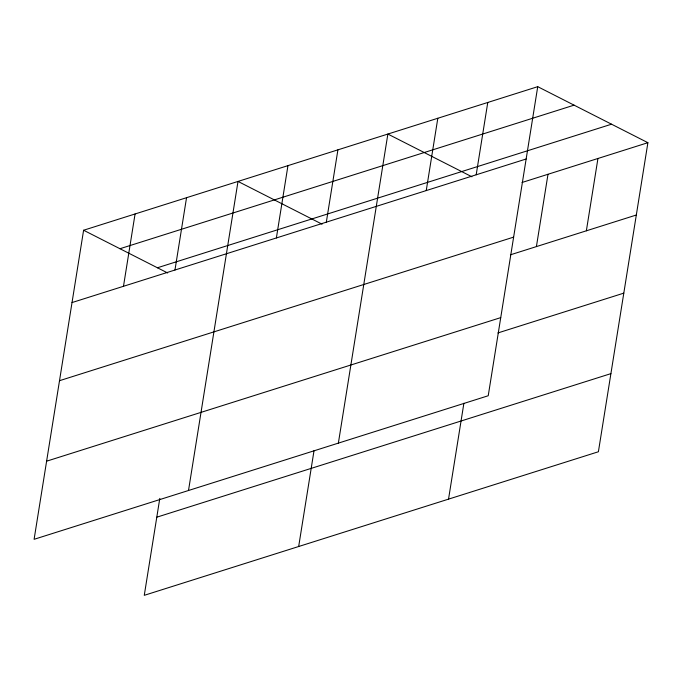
<?xml version="1.0" encoding="UTF-8"?>
<svg xmlns="http://www.w3.org/2000/svg" width="682" height="682" viewBox="0 0 682 682"><rect width="100%" height="100%" fill="white"/><g stroke="black" fill="none" stroke-linecap="round" stroke-linejoin="round"><path stroke-width="1.02" d="M537.731 86.674L83.605 230.243L34.1 539.309L488.227 395.748L537.731 86.674L647.9 142.691L598.395 451.757L144.269 595.326L159.801 498.38M123.485 286.295L135.07 213.969M174.959 270.021L186.544 197.695M188.505 490.503L238.009 181.429L322.075 224.173M276.38 237.958L287.957 165.632M326.328 222.17L337.914 149.844M298.673 546.512L314.035 450.614M338.366 443.121L387.87 134.056L471.935 176.791M426.241 190.585L437.818 118.259M476.189 174.797L487.775 102.471M448.534 499.139L463.896 403.241M536.41 246.594L547.996 174.277M586.358 230.806L597.943 158.48M119.964 248.725L574.082 105.156M157.423 267.77L611.541 124.201M72.019 302.561L526.146 159M522.02 182.486L647.9 142.691M59.505 380.692L513.631 237.123M510.434 254.812L636.315 215.018M46.615 461.185L500.741 317.624M497.92 332.935L623.8 293.141M156.783 517.195L610.91 373.634M83.605 230.243L167.678 272.979"/></g></svg>
